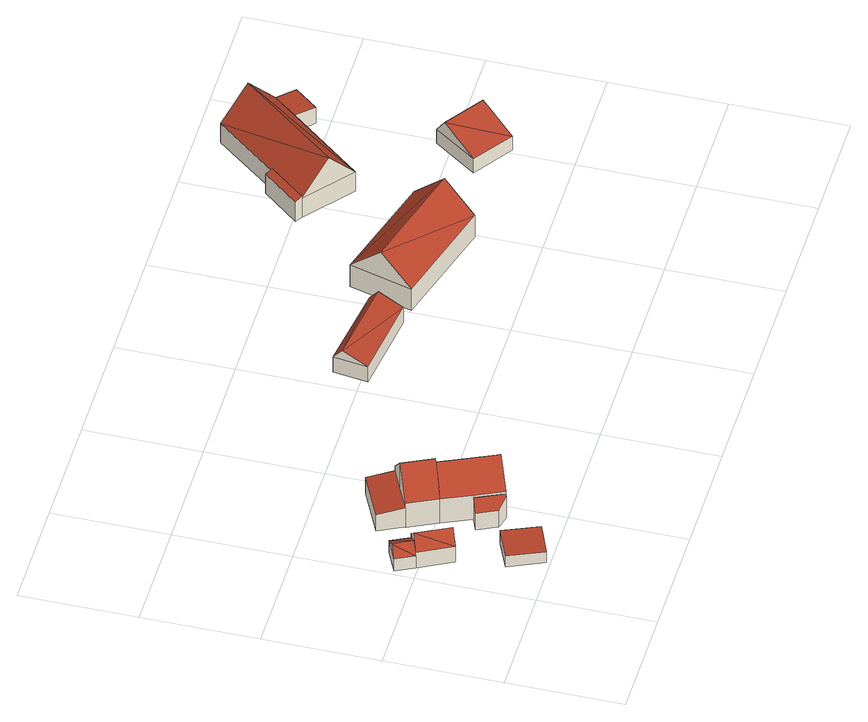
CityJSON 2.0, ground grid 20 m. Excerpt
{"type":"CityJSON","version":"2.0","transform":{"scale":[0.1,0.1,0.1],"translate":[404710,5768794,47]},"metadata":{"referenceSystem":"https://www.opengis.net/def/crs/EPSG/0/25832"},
"CityObjects":{
"building1":{"type":"Building","attributes":{"Gemeindeschluessel":"05566012","Geometrietyp2DReferenz":"3000","function":"51009_1611","roofType":"3100","measuredHeight":3.88},"geometry":[{"type":"Solid","lod":"2","boundaries":[[[[0,1,2,3]],[[4,5,1,0]],[[6,7,5,4]],[[3,2,7,6]],[[0,8,4]],[[6,9,3]],[[8,0,3]],[[3,9,8]],[[4,8,9]],[[9,6,4]],[[1,5,7,2]]]],"semantics":{"surfaces":[{"type":"WallSurface"},{"type":"RoofSurface"},{"type":"GroundSurface"}],"values":[[0,0,0,0,0,0,1,1,1,1,2]]}}]},
"building2":{"type":"Building","attributes":{"Gemeindeschluessel":"05566012","Geometrietyp2DReferenz":"3000","function":"31001_1310","roofType":"3100","measuredHeight":5.55},"geometry":[{"type":"Solid","lod":"2","boundaries":[[[[10,5,11,12]],[[13,1,5,10]],[[14,15,1,13]],[[12,11,15,14]],[[10,16,13]],[[14,17,12]],[[12,17,16]],[[16,10,12]],[[17,14,13]],[[13,16,17]],[[5,1,15,11]]]],"semantics":{"surfaces":[{"type":"WallSurface"},{"type":"RoofSurface"},{"type":"GroundSurface"}],"values":[[0,0,0,0,0,0,1,1,1,1,2]]}}]},
"building3":{"type":"Building","attributes":{"Gemeindeschluessel":"05566012","Geometrietyp2DReferenz":"3000","function":"31001_2460","roofType":"2100","measuredHeight":2.81},"geometry":[{"type":"Solid","lod":"2","boundaries":[[[[18,19,20,21]],[[22,23,19,18]],[[24,25,23,22]],[[21,20,25,24]],[[22,18,21,24]],[[19,23,25,20]]]],"semantics":{"surfaces":[{"type":"WallSurface"},{"type":"RoofSurface"},{"type":"GroundSurface"}],"values":[[0,0,0,0,1,2]]}}]},
"building4":{"type":"Building","attributes":{"Gemeindeschluessel":"05566012","Geometrietyp2DReferenz":"3000","function":"51009_1611","roofType":"2100","measuredHeight":4.17},"geometry":[{"type":"Solid","lod":"2","boundaries":[[[[26,27,28,29]],[[30,31,27,26]],[[32,33,31,30]],[[29,28,33,32]],[[30,26,29,32]],[[27,31,33,28]]]],"semantics":{"surfaces":[{"type":"WallSurface"},{"type":"RoofSurface"},{"type":"GroundSurface"}],"values":[[0,0,0,0,1,2]]}}]},
"building5":{"type":"Building","attributes":{"Gemeindeschluessel":"05566012","Geometrietyp2DReferenz":"3000","function":"31001_1000"},"address":[{"country":"Germany","locality":"Greven","thoroughfareNumber":"11","thoroughfareName":"Aldruper Brink"}],"children":["building5-1","building5-2","building5-3"]},
"building5-1":{"type":"BuildingPart","attributes":{"roofType":"3100","measuredHeight":9.4},"parents":["building5"],"geometry":[{"type":"Solid","lod":"2","boundaries":[[[[34,35,36,37]],[[38,39,35,34]],[[40,41,39,38]],[[42,43,44,41,40]],[[45,46,47,48,49]],[[37,36,50,51]],[[52,45,49,42,40,53]],[[38,34,37,51,54,53,40]],[[35,39,41,44,55,47,46,56,57,50,36]],[[48,58,43,42,49]],[[47,55,58,48]],[[55,44,43,58]],[[46,45,52,53,56]],[[50,57,54,51]],[[57,56,53,54]]]],"semantics":{"surfaces":[{"type":"WallSurface"},{"type":"RoofSurface"},{"type":"GroundSurface"},{"type":"ClosureSurface"}],"values":[[0,0,0,0,0,0,1,1,2,0,3,3,3,3,3]]}}]},
"building5-2":{"type":"BuildingPart","attributes":{"roofType":"2100","measuredHeight":4.64},"parents":["building5"],"geometry":[{"type":"Solid","lod":"2","boundaries":[[[[48,47,59,60]],[[61,62,44,43]],[[63,64,62,61]],[[60,59,64,63]],[[61,43,58,48,60,63]],[[47,55,44,62,64,59]],[[47,48,58,55]],[[55,58,43,44]]]],"semantics":{"surfaces":[{"type":"WallSurface"},{"type":"RoofSurface"},{"type":"GroundSurface"},{"type":"ClosureSurface"}],"values":[[0,0,0,0,1,2,3,3]]}}]},
"building5-3":{"type":"BuildingPart","attributes":{"roofType":"3100","measuredHeight":9.87},"parents":["building5"],"geometry":[{"type":"Solid","lod":"2","boundaries":[[[[51,50,65]],[[66,67,46,45]],[[68,69,67,66]],[[70,71,69,68]],[[72,73,71,70]],[[65,50,73,72]],[[66,45,52,74,68]],[[65,72,70,68,74]],[[57,56,46,67,69,71,73,50]],[[51,65,74,54]],[[50,51,54,57]],[[53,54,74,52]],[[46,56,53,52,45]],[[56,57,54,53]]]],"semantics":{"surfaces":[{"type":"WallSurface"},{"type":"RoofSurface"},{"type":"GroundSurface"},{"type":"ClosureSurface"}],"values":[[0,0,0,0,0,0,1,1,2,0,3,0,3,3]]}}]},
"building6":{"type":"Building","attributes":{"Gemeindeschluessel":"05566012","Geometrietyp2DReferenz":"3000","function":"31001_2700","roofType":"3100","measuredHeight":5.13},"geometry":[{"type":"Solid","lod":"2","boundaries":[[[[75,76,77,78]],[[79,80,76,75]],[[81,82,80,79]],[[78,77,82,81]],[[75,83,79]],[[81,84,78]],[[84,83,75]],[[75,78,84]],[[79,83,84]],[[84,81,79]],[[76,80,82,77]]]],"semantics":{"surfaces":[{"type":"WallSurface"},{"type":"RoofSurface"},{"type":"GroundSurface"}],"values":[[0,0,0,0,0,0,1,1,1,1,2]]}}]},
"building7":{"type":"Building","attributes":{"Gemeindeschluessel":"05566012","Geometrietyp2DReferenz":"3000","function":"31001_2700","roofType":"3100","measuredHeight":10.07},"geometry":[{"type":"Solid","lod":"2","boundaries":[[[[85,86,87,88]],[[89,90,86,85]],[[91,92,90,89]],[[88,87,92,91]],[[85,93,89]],[[91,94,88]],[[93,85,88]],[[88,94,93]],[[89,93,94]],[[94,91,89]],[[86,90,92,87]]]],"semantics":{"surfaces":[{"type":"WallSurface"},{"type":"RoofSurface"},{"type":"GroundSurface"}],"values":[[0,0,0,0,0,0,1,1,1,1,2]]}}]},
"building8":{"type":"Building","attributes":{"name":"Telgmann","Gemeindeschluessel":"05566012","Geometrietyp2DReferenz":"3000","function":"31001_1000"},"address":[{"country":"Germany","locality":"Greven","thoroughfareNumber":"12","thoroughfareName":"Aldruper Brink"}],"children":["building8-1","building8-2","building8-3"]},
"building8-1":{"type":"BuildingPart","attributes":{"roofType":"2100","measuredHeight":4.63},"parents":["building8"],"geometry":[{"type":"Solid","lod":"2","boundaries":[[[[95,96,97,98,99]],[[100,101,96,95]],[[102,103,104,101,100]],[[100,95,99,102]],[[96,101,104,97]],[[103,102,99,98]],[[97,104,103,98]]]],"semantics":{"surfaces":[{"type":"WallSurface"},{"type":"RoofSurface"},{"type":"GroundSurface"},{"type":"ClosureSurface"}],"values":[[0,0,0,1,2,0,3]]}}]},
"building8-2":{"type":"BuildingPart","attributes":{"roofType":"3100","measuredHeight":10},"parents":["building8"],"geometry":[{"type":"Solid","lod":"2","boundaries":[[[[105,106,107,108,109]],[[98,97,106,105]],[[110,111,104,103]],[[112,113,114,111,110]],[[109,112,115,105]],[[116,105,115]],[[110,116,115]],[[110,103,98,116]],[[112,110,115]],[[116,98,105]],[[106,97,104,111,114,107]],[[97,98,103,104]],[[113,112,109,108]],[[107,114,113,108]]]],"semantics":{"surfaces":[{"type":"WallSurface"},{"type":"RoofSurface"},{"type":"GroundSurface"},{"type":"ClosureSurface"}],"values":[[0,0,0,0,1,1,1,1,0,0,2,3,0,3]]}}]},
"building8-3":{"type":"BuildingPart","attributes":{"roofType":"2100","measuredHeight":3.9},"parents":["building8"],"geometry":[{"type":"Solid","lod":"2","boundaries":[[[[117,118,114,113]],[[119,120,118,117]],[[108,107,120,119]],[[119,117,113,108]],[[118,120,107,114]],[[107,108,113,114]]]],"semantics":{"surfaces":[{"type":"WallSurface"},{"type":"RoofSurface"},{"type":"GroundSurface"},{"type":"ClosureSurface"}],"values":[[0,0,0,1,2,3]]}}]},
"building9":{"type":"Building","attributes":{"Gemeindeschluessel":"05566012","Geometrietyp2DReferenz":"3000","function":"31001_2700","roofType":"3100","measuredHeight":5.84},"geometry":[{"type":"Solid","lod":"2","boundaries":[[[[121,122,123,124]],[[125,126,122,121]],[[127,128,126,125]],[[124,123,128,127]],[[121,129,125]],[[127,130,124]],[[130,129,121]],[[121,124,130]],[[125,129,130]],[[130,127,125]],[[122,126,128,123]]]],"semantics":{"surfaces":[{"type":"WallSurface"},{"type":"RoofSurface"},{"type":"GroundSurface"}],"values":[[0,0,0,0,0,0,1,1,1,1,2]]}}]}
},
"vertices":[
[64,223,30],[64,223,4],[48,255,4],[48,255,30],[24,204,30],[24,204,4],[8,236,30],[8,236,4],[44,213,43],[28,245,43],
[24,204,38],[53,147,4],[53,147,38],[64,223,38],[92,165,38],[92,165,4],[44,213,60],[72,156,60],
[115,90,31],[115,90,3],[64,68,3],[64,68,26],[141,29,31],[141,29,3],[90,7,26],[90,7,3],
[89,287,41],[89,287,6],[110,244,6],[110,244,47],[170,326,41],[170,326,6],[191,283,47],[191,283,6],
[219,121,94],[219,121,5],[252,136,5],[252,136,57],[221,118,94],[221,118,5],[216,115,99],[216,115,5],[178,97,57],[178,97,52],[178,97,5],[134,194,57],[134,194,5],[156,145,5],[156,145,52],[156,145,57],[210,228,5],[210,228,57],[137,195,60],[172,211,99],[175,212,96],[177,100,5],[172,211,5],[175,212,5],[177,100,52],
[133,135,5],[133,135,41],[173,95,50],[173,95,5],[149,101,41],[149,101,5],
[210,228,64],[110,244,57],[110,244,5],[150,264,104],[150,264,5],[191,283,57],[191,283,5],[216,231,57],[216,231,5],[175,212,104],
[583,428,37],[583,428,4],[433,449,4],[433,449,37],[574,370,37],[574,370,4],[425,389,37],[425,389,4],[581,413,55],[431,433,55],
[826,419,51],[826,419,5],[633,474,5],[633,474,51],[796,311,51],[796,311,5],[603,365,51],[603,365,5],[811,365,105],[618,419,105],
[757,596,47],[757,596,6],[768,588,6],[768,588,47],[768,588,52],[809,659,47],[809,659,6],[819,651,52],[819,651,47],[819,651,6],
[850,522,47],[850,522,6],[955,651,6],[955,651,45],[955,651,47],[905,758,47],[905,758,6],[987,691,47],[987,691,45],[987,691,6],[946,724,106],[809,555,106],
[1021,664,39],[1021,664,6],[988,623,39],[988,623,6],
[1059,381,35],[1059,381,5],[992,426,5],[992,426,35],[1007,305,35],[1007,305,5],[940,352,35],[940,352,5],[1047,364,64],[980,410,64]
]}
